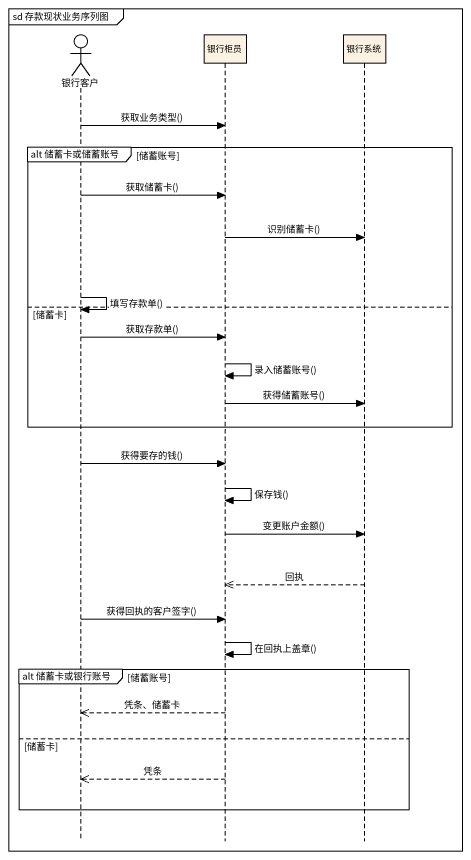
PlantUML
@startuml
mainframe sd 存款现状业务序列图
hide footbox
actor 银行客户
participant 银行柜员
participant 银行系统

银行客户 -> 银行柜员 : 获取业务类型()
group alt 储蓄卡或储蓄账号 [储蓄账号]
  银行客户 -> 银行柜员 : 获取储蓄卡()
  银行柜员 -> 银行系统 : 识别储蓄卡()
  银行客户 -> 银行客户 : 填写存款单()
else 储蓄卡
  银行客户 -> 银行柜员 : 获取存款单()
  银行柜员 -> 银行柜员 : 录入储蓄账号()
  银行柜员 -> 银行系统 : 获得储蓄账号()
end
银行客户 -> 银行柜员 : 获得要存的钱()
银行柜员 -> 银行柜员 : 保存钱()
银行柜员 -> 银行系统 : 变更账户金额()
银行系统 -->> 银行柜员 : 回执
银行客户 -> 银行柜员 : 获得回执的客户签字()
银行柜员 -> 银行柜员 : 在回执上盖章()
group alt 储蓄卡或银行账号 [储蓄账号]
  银行柜员 -->> 银行客户 : 凭条、储蓄卡
else 储蓄卡
  银行柜员 -->> 银行客户 : 凭条
end
@enduml
